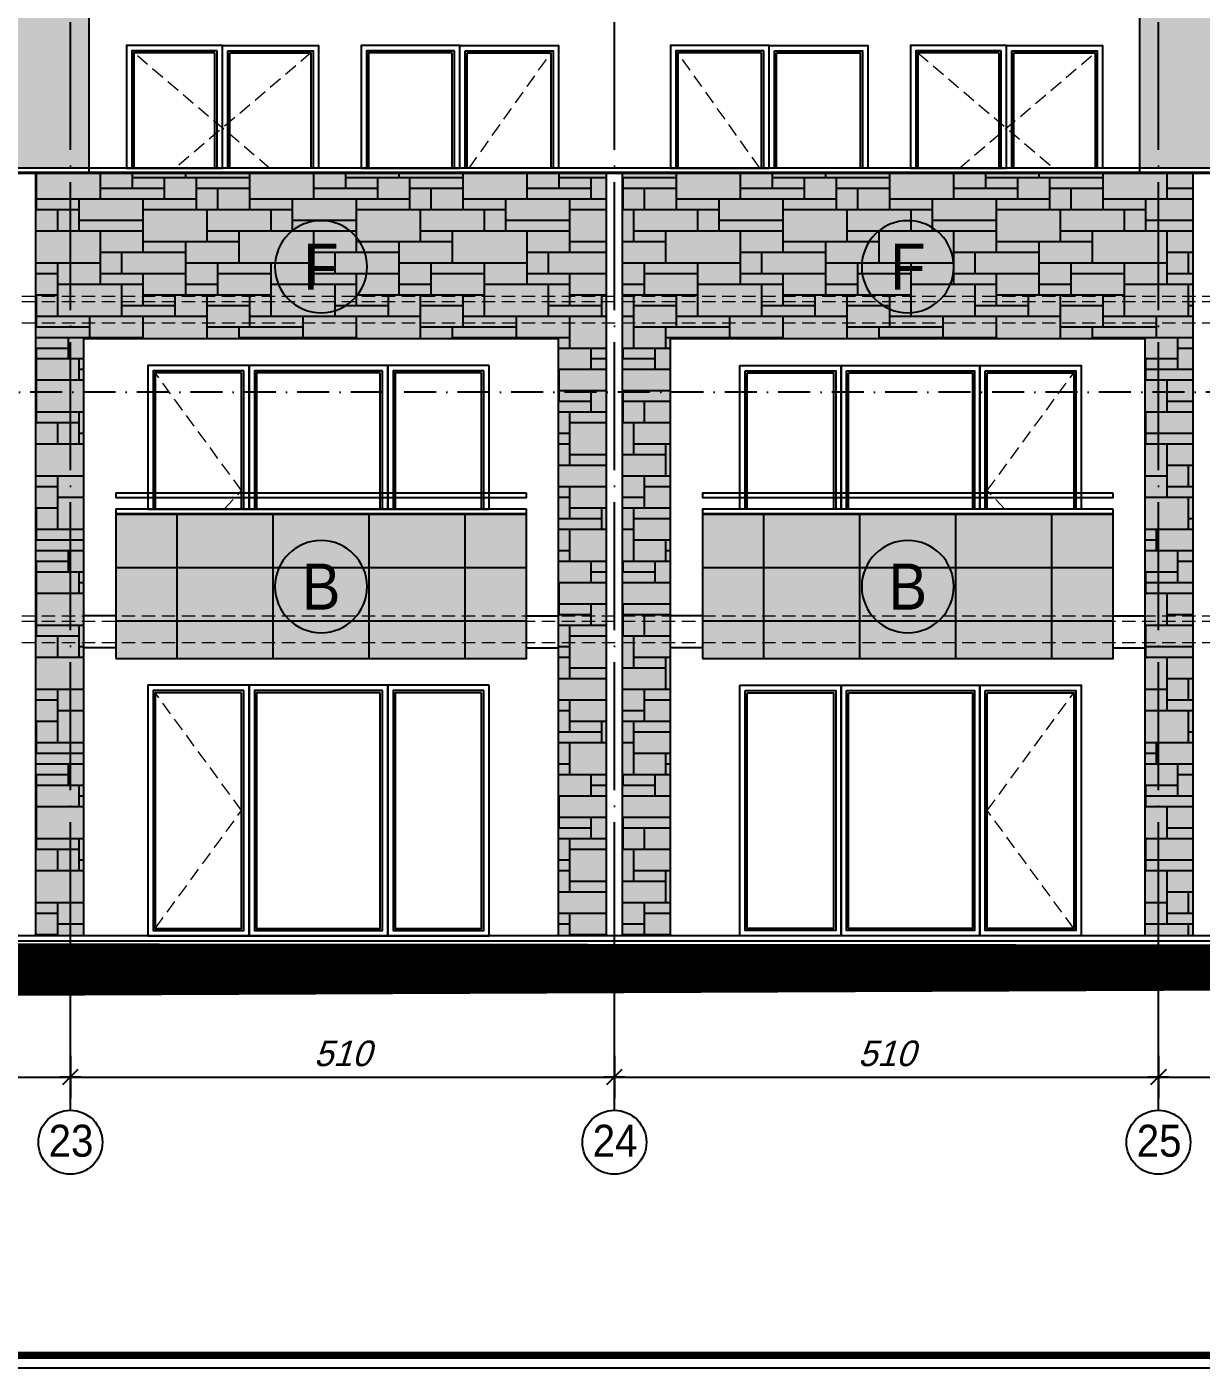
# Model space of a CAD drawing. Extents: x 9615146 to 9672346, y 4699603 to 4705703.
# Drawn here: x 9646191 to 9647292, y 4702703 to 4703961 of the extents above; entities that cross this region are included whole.
import ezdxf
from ezdxf.enums import TextEntityAlignment as Align

# ---------------------------------------------------------------- set-up
doc = ezdxf.new("R2010")
doc.units = 0
doc.header["$LTSCALE"] = 0.5
doc.header["$MEASUREMENT"] = 0
doc.header["$PDSIZE"] = -1
for name, pattern in [('ACAD_ISO04W100', [30, 24, -3, 0, -3]), ('DASHED', [0.75, 0.5, -0.25]), ('OSI1000', [5, 3, -1, 0, -1])]:
    doc.linetypes.add(name, pattern=pattern)
doc.layers.get('0').update_dxf_attribs({"color": 251, "linetype": 'CONTINUOUS'})
doc.layers.get('Defpoints').update_dxf_attribs({"color": 251, "linetype": 'CONTINUOUS'})
for name, color, linetype in [('_axis', 1, 'ACAD_ISO04W100'), ('_axis_num', 1, 'CONTINUOUS'), ('_dimension', 4, 'CONTINUOUS'), ('_dimension_evel', 4, 'CONTINUOUS'), ('_hatch', 9, 'CONTINUOUS'), ('_hatch_construction', 252, 'CONTINUOUS'), ('_table', 3, 'CONTINUOUS'), ('_text_spesif_window', 41, 'CONTINUOUS'), ('_view', 3, 'CONTINUOUS'), ('fasadi', 147, 'CONTINUOUS')]:
    doc.layers.add(name, color=color, linetype=linetype)
doc.layers.add('_punk', color=8, linetype='DASHED', lineweight=9)
doc.styles.add('HEB1', font='', dxfattribs={"width": 0.8, "oblique": 17})
doc.styles.add('POMESHTENIA', font='arial.ttf', dxfattribs={"width": 0.9})
doc.styles.add('WIN', font='swindos.shx', dxfattribs={"oblique": 17})
doc.styles.get('HEB1').set_extended_font_data('HebarU Cyr')
doc.dimstyles.new('dim_50', dxfattribs={"dimtxt": 24, "dimasz": 1, "dimexe": 30, "dimexo": 0, "dimgap": 10, "dimtad": 1, "dimdec": 1, "dimrnd": 0.5, "dimdsep": 46, "dimtxsty": 'WIN', "dimblk1": '1', "dimblk2": '1', "dimsah": 1, "dimcen": 15, "dimdle": 10, "dimse1": 1, "dimse2": 1, "dimadec": 0, "dimazin": 0, "dimtfac": 1, "dimtdec": 1, "dimtix": 1, "dimtmove": 2, "dimatfit": 3, "dimldrblk": '1', "dimfxl": 1, "dimtolj": 1, "dimarcsym": 0})
pattern_1 = [(0, (0, 0), (0, 200), [150, -50]), (0, (0, 10), (0, 200), [-60, 60, -30, 50]), (0, (0, 20), (0, 200), [-90, 110]), (0, (0, 30), (0, 200), [90, -110]), (0, (0, 40), (0, 200), [-40, 160]), (0, (0, 50), (0, 200), [70, -50, 60, -20]), (0, (70, 60), (0, 200), [160, -40]), (0, (-10, 70), (0, 200), [110, -90]), (0, (-40, 80), (0, 200), [90, -110]), (0, (0, 90), (0, 200), [160, -40]), (0, (0, 100), (0, 200), [-80, 50, -30, 40]), (0, (100, 110), (0, 200), [120, -80]), (0, (20, 120), (0, 200), [80, -40, 30, -50]), (0, (60, 130), (0, 200), [80, -30, 50, -40]), (0, (140, 140), (0, 200), [120, -80]), (0, (60, 150), (0, 200), [80, -120]), (0, (100, 160), (0, 200), [90, -110]), (0, (100, 170), (0, 200), [-60, 140]), (0, (40, 180), (0, 200), [60, -140]), (0, (100, 190), (0, 200), [140, -60]), (90, (0, 80), (-200, 1.224646799147353e-14), [30, -80, 70, -20]), (90, (20, 90), (-200, 1.224646799147353e-14), [50, -30, 20, -100]), (90, (30, 50), (-200, 1.224646799147353e-14), [20, -180]), (90, (40, 30), (-200, 1.224646799147353e-14), [20, -120, 30, -30]), (90, (50, 70), (-200, 1.224646799147353e-14), [20, -180]), (90, (60, 0), (-200, 1.224646799147353e-14), [30, -90, 50, -30]), (90, (70, 40), (-200, 1.224646799147353e-14), [30, -170]), (90, (80, 90), (-200, 1.224646799147353e-14), [30, -10, 20, -140]), (90, (90, 10), (-200, 1.224646799147353e-14), [30, -170]), (90, (100, 60), (-200, 1.224646799147353e-14), [30, -10, 30, -20, 50, -60]), (90, (120, 60), (-200, 1.224646799147353e-14), [-140, 20, -20, 20]), (90, (130, 90), (-200, 1.224646799147353e-14), [20, -180]), (90, (140, 20), (-200, 1.224646799147353e-14), [20, -70, 50, -60]), (90, (150, 50), (-200, 1.224646799147353e-14), [10, -130, 30, -30]), (90, (160, 60), (-200, 1.224646799147353e-14), [50, -50, 30, -70]), (90, (170, 110), (-200, 1.224646799147353e-14), [30, -50, 20, -100]), (90, (180, 40), (-200, 1.224646799147353e-14), [20, -180]), (90, (190, 60), (-200, 1.224646799147353e-14), [20, -60, 30, -90])]
pattern_2 = [(0, (3, 0), (30, 15), [27, -3]), (0, (3, 3), (30, 15), [27, -3]), (90, (3, 3), (-30, 15), [12, -3]), (90, (0, 3), (-30, 15), [12, -3])]

# ---------------------------------------------------------------- blocks, each defined once
blk = doc.blocks.new('1')
for p, q in [((0, 20), (0, -20)), ((-10, 0), (10, 0)), ((-7.071067811866669, -7.07106781186485), (7.071067811866669, 7.07106781186485))]:
    blk.add_line(p, q)
blk = doc.blocks.new('*D78')
at = {"layer": '_dimension', "color": 0, "lineweight": -2, "ltscale": 30, "transparency": 16777216}
blk.add_line((9645562.90340304, 4702976.445895948), (9646230.90340304, 4702976.445895948), dxfattribs=at)
at = {"layer": 'Defpoints', "color": 0, "ltscale": 30, "transparency": 16777216}
for p in [(9645561.90340304, 4702976.445895284), (9646231.90340304, 4702976.445895099), (9646231.90340304, 4702976.445895948)]:
    blk.add_point(p, dxfattribs=at)
at = {"layer": '_dimension', "color": 0, "lineweight": -2, "ltscale": 30, "transparency": 16777216, "rotation": 180}
blk.add_blockref('1', (9645561.90340304, 4702976.445895948), dxfattribs=at)
at = {"layer": '_dimension', "color": 0, "lineweight": -2, "ltscale": 30, "transparency": 16777216}
blk.add_blockref('1', (9646231.90340304, 4702976.445895948), dxfattribs=at)
at = {"layer": '_dimension', "color": 0, "ltscale": 30, "transparency": 16777216, "insert": (9645896.90340304, 4702998.445895948), "char_height": 24, "attachment_point": 5, "style": 'WIN'}
blk.add_mtext('\\A1;670', dxfattribs=at)
blk = doc.blocks.new('*D79')
at = {"layer": '_dimension', "color": 0, "lineweight": -2, "ltscale": 30, "transparency": 16777216}
blk.add_line((9646232.90340304, 4702976.445895948), (9646740.903403036, 4702976.445895948), dxfattribs=at)
at = {"layer": 'Defpoints', "color": 0, "ltscale": 30, "transparency": 16777216}
for p in [(9646231.90340304, 4702976.445895099), (9646741.903403036, 4702976.445895948), (9646741.903403036, 4702976.445894958)]:
    blk.add_point(p, dxfattribs=at)
at = {"layer": '_dimension', "color": 0, "lineweight": -2, "ltscale": 30, "transparency": 16777216, "rotation": 180}
blk.add_blockref('1', (9646231.90340304, 4702976.445895948), dxfattribs=at)
at = {"layer": '_dimension', "color": 0, "lineweight": -2, "ltscale": 30, "transparency": 16777216}
blk.add_blockref('1', (9646741.903403036, 4702976.445895948), dxfattribs=at)
at = {"layer": '_dimension', "color": 0, "ltscale": 30, "transparency": 16777216, "insert": (9646486.903403038, 4702998.445895948), "char_height": 24, "attachment_point": 5, "style": 'WIN'}
blk.add_mtext('\\A1;510', dxfattribs=at)
blk = doc.blocks.new('*D80')
at = {"layer": '_dimension', "color": 0, "lineweight": -2, "ltscale": 30, "transparency": 16777216}
blk.add_line((9646742.903403036, 4702976.445895948), (9647250.903403036, 4702976.445895948), dxfattribs=at)
at = {"layer": 'Defpoints', "color": 0, "ltscale": 30, "transparency": 16777216}
for p in [(9646741.903403036, 4702976.445894958), (9647251.903403036, 4702976.445895948), (9647251.903403036, 4702976.445894818)]:
    blk.add_point(p, dxfattribs=at)
at = {"layer": '_dimension', "color": 0, "lineweight": -2, "ltscale": 30, "transparency": 16777216, "rotation": 180}
blk.add_blockref('1', (9646741.903403036, 4702976.445895948), dxfattribs=at)
at = {"layer": '_dimension', "color": 0, "lineweight": -2, "ltscale": 30, "transparency": 16777216}
blk.add_blockref('1', (9647251.903403036, 4702976.445895948), dxfattribs=at)
at = {"layer": '_dimension', "color": 0, "ltscale": 30, "transparency": 16777216, "insert": (9646996.903403036, 4702998.445895948), "char_height": 24, "attachment_point": 5, "style": 'WIN'}
blk.add_mtext('\\A1;510', dxfattribs=at)
blk = doc.blocks.new('*D81')
at = {"layer": '_dimension', "color": 0, "lineweight": -2, "ltscale": 30, "transparency": 16777216}
blk.add_line((9647252.903403036, 4702976.445895948), (9647920.903403033, 4702976.445895948), dxfattribs=at)
at = {"layer": 'Defpoints', "color": 0, "ltscale": 30, "transparency": 16777216}
for p in [(9647251.903403036, 4702976.445894818), (9647921.903403033, 4702976.445895948), (9647921.903403033, 4702976.445894632)]:
    blk.add_point(p, dxfattribs=at)
at = {"layer": '_dimension', "color": 0, "lineweight": -2, "ltscale": 30, "transparency": 16777216, "rotation": 180}
blk.add_blockref('1', (9647251.903403036, 4702976.445895948), dxfattribs=at)
at = {"layer": '_dimension', "color": 0, "lineweight": -2, "ltscale": 30, "transparency": 16777216}
blk.add_blockref('1', (9647921.903403033, 4702976.445895948), dxfattribs=at)
at = {"layer": '_dimension', "color": 0, "ltscale": 30, "transparency": 16777216, "insert": (9647586.903403034, 4702998.445895948), "char_height": 24, "attachment_point": 5, "style": 'WIN'}
blk.add_mtext('\\A1;670', dxfattribs=at)
blk = doc.blocks.new('fghfdg')
at = {"layer": '_text_spesif_window'}
blk.add_circle((0, 0), 18, dxfattribs=at)
at = {"layer": '_text_spesif_window', "style": 'HEB1', "text_generation_flag": 6, "width": 0.7999999999992724}
blk.add_attdef('A', text='', height=18, rotation=179.9999998932783, dxfattribs=at).set_placement((-1.862645149230957e-09, -9.232262405566871), align=Align.CENTER)

msp = doc.modelspace()

# ---------------------------------------------------------------- hatches: boundary and pattern name
at = {"layer": '_hatch', "ltscale": 30, "true_color": 0xb97b1d}
h = msp.add_hatch(color=32, dxfattribs=at)
h.dxf.hatch_style = 1
h.paths.add_polyline_path([(9645544.403403485, 4704983.83811782), (9645561.903403817, 4704983.83811782), (9645561.903403828, 4704948.838117352), (9645544.403403483, 4704948.838117355)])
h.paths.add_polyline_path([(9646231.90340381, 4704983.83811782), (9646249.40340618, 4704983.838117819), (9646249.403406184, 4704948.838117816), (9646231.903403822, 4704948.838117816)])
h.paths.add_polyline_path([(9646231.903403813, 4704983.83811782), (9646231.90340382, 4704948.838117817), (9646217.403394412, 4704948.838117816), (9646217.403394412, 4704944.838117816), (9646219.403394414, 4704944.838117816), (9646219.403394412, 4704878.838117818), (9646231.903403841, 4704878.838117818), (9646231.903404132, 4703828.838117806), (9646079.403404644, 4703828.838117806), (9646079.403404646, 4703933.838117787), (9645986.90340608, 4703933.838117787), (9645896.903450526, 4703933.838117787), (9645806.903494973, 4703933.838117787), (9645714.403496407, 4703933.838117787), (9645714.403496407, 4703828.838117807), (9645561.903404135, 4703828.838117807), (9645561.903403845, 4704878.838117347), (9645574.40341395, 4704878.838117347), (9645574.40341397, 4704944.838117345), (9645576.40341397, 4704944.838117346), (9645576.403413972, 4704948.838117349), (9645561.903403826, 4704948.838117351), (9645561.903403815, 4704983.83811782)])
h.paths.add_polyline_path([(9645986.903417688, 4704843.838117811), (9645896.903462134, 4704843.838117811), (9645806.903506583, 4704843.838117811), (9645714.403508017, 4704843.83811781), (9645714.403508017, 4704723.838117818), (9645659.403415047, 4704723.838117818), (9645659.403415047, 4704718.838117815), (9645714.403508017, 4704718.838117814), (9645714.403508017, 4704708.838117815), (9645659.403415047, 4704708.838117815), (9645659.403415047, 4704704.838117809), (9645659.403415047, 4704568.838117822), (9646134.40341549, 4704568.838117823), (9646134.403415492, 4704703.838117811), (9646134.403415492, 4704708.838117815), (9646079.403416254, 4704708.838117815), (9646079.403416254, 4704718.838117814), (9646134.403415492, 4704718.838117815), (9646134.403415492, 4704723.838117818), (9646079.403416254, 4704723.838117818), (9646079.403416254, 4704843.83811781)], flags=16)
h.paths.add_polyline_path([(9645986.903417688, 4704543.838117811), (9645896.903462134, 4704543.838117811), (9645806.903506583, 4704543.838117811), (9645714.403508017, 4704543.838117811), (9645714.403508017, 4704423.838117819), (9645659.403415047, 4704423.838117818), (9645659.403415047, 4704418.838117815), (9645714.403508017, 4704418.838117814), (9645714.403508017, 4704408.838117815), (9645659.403415047, 4704408.838117815), (9645659.403415047, 4704404.838117809), (9645659.403415047, 4704268.838117823), (9646134.40341549, 4704268.838117823), (9646134.403415492, 4704403.838117811), (9646134.403415492, 4704408.838117815), (9646079.403416254, 4704408.838117815), (9646079.403416254, 4704418.838117814), (9646134.403415492, 4704418.838117815), (9646134.403415492, 4704423.838117818), (9646079.403416254, 4704423.838117819), (9646079.403416252, 4704543.838117811)], flags=16)
h.paths.add_polyline_path([(9645986.903417688, 4704233.838117811), (9645896.903462134, 4704233.838117811), (9645806.903506583, 4704233.838117811), (9645714.403508017, 4704233.838117811), (9645714.403508017, 4704123.838117819), (9645659.403415047, 4704123.838117818), (9645659.403415047, 4704118.838117815), (9645714.403508017, 4704118.838117814), (9645714.403508017, 4704108.838117815), (9645659.403415047, 4704108.838117815), (9645659.403415047, 4704104.838117809), (9645659.403415047, 4703968.838117823), (9646134.40341549, 4703968.838117823), (9646134.403415492, 4704103.838117811), (9646134.403415492, 4704108.838117815), (9646079.403416254, 4704108.838117815), (9646079.403416254, 4704118.838117814), (9646134.403415492, 4704118.838117814), (9646134.403415492, 4704123.838117818), (9646079.403416254, 4704123.838117819), (9646079.403416254, 4704233.838117811)], flags=16)
h.paths.add_polyline_path([(9646231.903403843, 4704878.838117818), (9646249.40340618, 4704878.838117818), (9646249.403406182, 4703828.838117806), (9646231.903404132, 4703828.838117806)])
h.paths.add_polyline_path([(9645544.403403485, 4704714.838117651), (9645546.403404003, 4704714.838117652), (9645546.403404003, 4704718.838117648), (9645544.403403485, 4704718.838117649), (9645544.403403487, 4704878.838117349), (9645561.903403845, 4704878.838117347), (9645561.903404133, 4703828.838117807), (9645544.403403485, 4703828.838117808), (9645544.403403485, 4704114.838117651), (9645546.403404003, 4704114.838117652), (9645546.403404003, 4704118.838117649), (9645544.403403485, 4704118.838117649), (9645544.403403483, 4704414.838117651), (9645546.403404001, 4704414.838117652), (9645546.403404003, 4704418.838117648), (9645544.403403485, 4704418.838117648)])
h = msp.add_hatch(color=32, dxfattribs=at)
h.dxf.hatch_style = 1
h.paths.add_polyline_path([(9647921.903403576, 4704948.838117352), (9647939.403403917, 4704948.838117354), (9647939.40340392, 4704983.83811782), (9647921.903403586, 4704983.83811782)])
h.paths.add_polyline_path([(9647251.90340359, 4704983.838117821), (9647234.403401222, 4704983.838117821), (9647234.40340122, 4704948.838117816), (9647251.903403582, 4704948.838117817)])
h.paths.add_polyline_path([(9647251.90340359, 4704983.83811782), (9647251.903403582, 4704948.838117817), (9647266.40341299, 4704948.838117816), (9647266.40341299, 4704944.838117816), (9647251.903403578, 4704944.838117816), (9647251.903403576, 4704943.838117814), (9647264.403412988, 4704943.838117815), (9647264.40341299, 4704878.838117818), (9647251.903403562, 4704878.838117818), (9647251.903403271, 4703828.838117806), (9647404.403402759, 4703828.838117806), (9647404.403402757, 4703933.838117787), (9647496.903401323, 4703933.838117787), (9647586.903356876, 4703933.838117787), (9647676.90331243, 4703933.838117787), (9647769.403310996, 4703933.838117787), (9647769.403310996, 4703828.838117807), (9647921.903403267, 4703828.838117807), (9647921.903403558, 4704878.838117347), (9647909.403393453, 4704878.838117347), (9647909.403393432, 4704943.838117349), (9647921.903403575, 4704943.838117351), (9647921.903403575, 4704944.838117348), (9647907.403393432, 4704944.838117346), (9647907.40339343, 4704948.838117349), (9647921.903403576, 4704948.838117351), (9647921.903403588, 4704983.83811782)])
h.paths.add_polyline_path([(9647496.903389715, 4704843.838117811), (9647586.903345268, 4704843.838117811), (9647676.90330082, 4704843.838117811), (9647769.403299386, 4704843.83811781), (9647769.403299386, 4704723.838117818), (9647824.403392356, 4704723.838117818), (9647824.403392356, 4704718.838117815), (9647769.403299386, 4704718.838117814), (9647769.403299386, 4704708.838117815), (9647824.403392356, 4704708.838117815), (9647824.403392356, 4704704.83811781), (9647349.40339191, 4704704.83811781), (9647349.403391909, 4704708.838117815), (9647404.40339115, 4704708.838117815), (9647404.40339115, 4704718.838117814), (9647349.403391909, 4704718.838117815), (9647349.40339191, 4704723.838117818), (9647404.403391149, 4704723.838117818), (9647404.403391149, 4704843.83811781)], flags=16)
h.paths.add_polyline_path([(9647496.903389715, 4704543.838117811), (9647586.903345268, 4704543.838117811), (9647676.90330082, 4704543.838117811), (9647769.403299386, 4704543.838117811), (9647769.403299386, 4704423.838117819), (9647824.403392356, 4704423.838117818), (9647824.403392356, 4704418.838117815), (9647769.403299386, 4704418.838117814), (9647769.403299386, 4704408.838117815), (9647824.403392356, 4704408.838117815), (9647824.403392356, 4704404.838117809), (9647349.40339191, 4704404.838117809), (9647349.40339191, 4704408.838117815), (9647404.403391149, 4704408.838117815), (9647404.403391149, 4704418.838117814), (9647349.40339191, 4704418.838117815), (9647349.40339191, 4704423.838117818), (9647404.403391149, 4704423.838117819), (9647404.40339115, 4704543.838117811)], flags=16)
h.paths.add_polyline_path([(9647496.903389715, 4704233.838117811), (9647586.903345268, 4704233.838117811), (9647676.90330082, 4704233.838117811), (9647769.403299386, 4704233.838117811), (9647769.403299386, 4704123.838117819), (9647824.403392356, 4704123.838117818), (9647824.403392356, 4704118.838117815), (9647769.403299386, 4704118.838117814), (9647769.403299386, 4704108.838117815), (9647824.403392356, 4704108.838117815), (9647824.403392356, 4704104.83811781), (9647349.40339191, 4704104.83811781), (9647349.403391909, 4704108.838117815), (9647404.40339115, 4704108.838117815), (9647404.403391149, 4704118.838117814), (9647349.40339191, 4704118.838117814), (9647349.40339191, 4704123.838117818), (9647404.403391149, 4704123.838117819), (9647404.403391149, 4704233.838117811)], flags=16)
h.paths.add_polyline_path([(9647251.90340356, 4704878.838117818), (9647234.403401222, 4704878.838117818), (9647234.40340122, 4703828.838117806), (9647251.903403271, 4703828.838117806)])
h.paths.add_polyline_path([(9647939.403403917, 4704714.838117651), (9647937.4034034, 4704714.838117652), (9647937.4034034, 4704718.838117648), (9647939.403403917, 4704718.838117649), (9647939.403403915, 4704878.838117349), (9647921.903403558, 4704878.838117347), (9647921.90340327, 4703828.838117807), (9647939.403403917, 4703828.838117808), (9647939.403403917, 4704114.838117651), (9647937.4034034, 4704114.838117652), (9647937.4034034, 4704118.838117649), (9647939.403403917, 4704118.838117649), (9647939.40340392, 4704414.838117651), (9647937.403403401, 4704414.838117652), (9647937.4034034, 4704418.838117648), (9647939.403403917, 4704418.838117648)])
at = {"layer": '_hatch', "ltscale": 30, "true_color": 0xb4b09d}
h = msp.add_hatch(color=253, dxfattribs=at)
h.dxf.hatch_style = 1
h.paths.add_polyline_path([(9646199.403440708, 4703823.838117809), (9646199.40344071, 4703108.838117603), (9646244.403440705, 4703108.838117598), (9646244.403440705, 4703668.838117805), (9646689.403403174, 4703668.838117805), (9646689.403403172, 4703108.838117541), (9646734.403403167, 4703108.838117535), (9646734.403403167, 4703823.838117809)])
h = msp.add_hatch(color=253, dxfattribs=at)
h.dxf.hatch_style = 1
h.paths.add_polyline_path([(9647239.403355569, 4703668.838117807), (9647239.40335557, 4703108.838117472), (9647284.403355565, 4703108.838117466), (9647284.403355565, 4703823.838117809), (9646749.403403165, 4703823.838117809), (9646749.403403161, 4703108.838117534), (9646794.403403169, 4703108.83811753), (9646794.403403169, 4703668.838117804)])
at = {"layer": '_hatch', "ltscale": 30, "true_color": 0x755724}
h = msp.add_hatch(color=27, dxfattribs=at)
h.dxf.hatch_style = 1
h.paths.add_polyline_path([(9646109.403485786, 4703368.838117818), (9646109.403485786, 4703503.838117809), (9645684.403483633, 4703503.838117809), (9645684.403483633, 4703368.838117818)])
h.paths.add_polyline_path([(9646274.403315198, 4703503.838117809), (9646274.403315198, 4703368.838117818), (9646659.403357197, 4703368.838117818), (9646659.403357197, 4703503.838117809)])
h.paths.add_polyline_path([(9646824.403267594, 4703503.838117809), (9646824.403267594, 4703368.838117818), (9647209.403309591, 4703368.838117818), (9647209.403309591, 4703503.838117809)])
at = {"layer": '_hatch_construction', "ltscale": 40}
h = msp.add_hatch(dxfattribs=at)
h.set_pattern_fill('EGGCRATE', color=250, scale=30, style=0, pattern_type=2)
h.set_pattern_definition(pattern_2)
h.paths.add_polyline_path([(9645544.403403485, 4704983.83811782), (9645561.903403817, 4704983.83811782), (9645561.903403828, 4704948.838117352), (9645544.403403483, 4704948.838117355)])
h.paths.add_polyline_path([(9646231.90340381, 4704983.83811782), (9646249.40340618, 4704983.838117819), (9646249.403406184, 4704948.838117816), (9646231.903403822, 4704948.838117816)])
h.paths.add_polyline_path([(9646231.903403813, 4704983.83811782), (9646231.90340382, 4704948.838117817), (9646217.403394412, 4704948.838117816), (9646217.403394412, 4704944.838117816), (9646219.403394414, 4704944.838117816), (9646219.403394412, 4704878.838117818), (9646231.903403841, 4704878.838117818), (9646231.903404132, 4703828.838117806), (9646079.403404644, 4703828.838117806), (9646079.403404646, 4703933.838117787), (9645986.90340608, 4703933.838117787), (9645896.903450526, 4703933.838117787), (9645806.903494973, 4703933.838117787), (9645714.403496407, 4703933.838117787), (9645714.403496407, 4703828.838117807), (9645561.903404135, 4703828.838117807), (9645561.903403845, 4704878.838117347), (9645574.40341395, 4704878.838117347), (9645574.40341397, 4704944.838117345), (9645576.40341397, 4704944.838117346), (9645576.403413972, 4704948.838117349), (9645561.903403826, 4704948.838117351), (9645561.903403815, 4704983.83811782)])
h.paths.add_polyline_path([(9645986.903417688, 4704843.838117811), (9645896.903462134, 4704843.838117811), (9645806.903506583, 4704843.838117811), (9645714.403508017, 4704843.83811781), (9645714.403508017, 4704723.838117818), (9645659.403415047, 4704723.838117818), (9645659.403415047, 4704718.838117815), (9645714.403508017, 4704718.838117814), (9645714.403508017, 4704708.838117815), (9645659.403415047, 4704708.838117815), (9645659.403415047, 4704704.838117809), (9645659.403415047, 4704568.838117822), (9646134.40341549, 4704568.838117823), (9646134.403415492, 4704703.838117811), (9646134.403415492, 4704708.838117815), (9646079.403416254, 4704708.838117815), (9646079.403416254, 4704718.838117814), (9646134.403415492, 4704718.838117815), (9646134.403415492, 4704723.838117818), (9646079.403416254, 4704723.838117818), (9646079.403416254, 4704843.83811781)], flags=16)
h.paths.add_polyline_path([(9645986.903417688, 4704543.838117811), (9645896.903462134, 4704543.838117811), (9645806.903506583, 4704543.838117811), (9645714.403508017, 4704543.838117811), (9645714.403508017, 4704423.838117819), (9645659.403415047, 4704423.838117818), (9645659.403415047, 4704418.838117815), (9645714.403508017, 4704418.838117814), (9645714.403508017, 4704408.838117815), (9645659.403415047, 4704408.838117815), (9645659.403415047, 4704404.838117809), (9645659.403415047, 4704268.838117823), (9646134.40341549, 4704268.838117823), (9646134.403415492, 4704403.838117811), (9646134.403415492, 4704408.838117815), (9646079.403416254, 4704408.838117815), (9646079.403416254, 4704418.838117814), (9646134.403415492, 4704418.838117815), (9646134.403415492, 4704423.838117818), (9646079.403416254, 4704423.838117819), (9646079.403416252, 4704543.838117811)], flags=16)
h.paths.add_polyline_path([(9645986.903417688, 4704233.838117811), (9645896.903462134, 4704233.838117811), (9645806.903506583, 4704233.838117811), (9645714.403508017, 4704233.838117811), (9645714.403508017, 4704123.838117819), (9645659.403415047, 4704123.838117818), (9645659.403415047, 4704118.838117815), (9645714.403508017, 4704118.838117814), (9645714.403508017, 4704108.838117815), (9645659.403415047, 4704108.838117815), (9645659.403415047, 4704104.838117809), (9645659.403415047, 4703968.838117823), (9646134.40341549, 4703968.838117823), (9646134.403415492, 4704103.838117811), (9646134.403415492, 4704108.838117815), (9646079.403416254, 4704108.838117815), (9646079.403416254, 4704118.838117814), (9646134.403415492, 4704118.838117814), (9646134.403415492, 4704123.838117818), (9646079.403416254, 4704123.838117819), (9646079.403416254, 4704233.838117811)], flags=16)
h.paths.add_polyline_path([(9646231.903403843, 4704878.838117818), (9646249.40340618, 4704878.838117818), (9646249.403406182, 4703828.838117806), (9646231.903404132, 4703828.838117806)])
h.paths.add_polyline_path([(9645544.403403485, 4704714.838117651), (9645546.403404003, 4704714.838117652), (9645546.403404003, 4704718.838117648), (9645544.403403485, 4704718.838117649), (9645544.403403487, 4704878.838117349), (9645561.903403845, 4704878.838117347), (9645561.903404133, 4703828.838117807), (9645544.403403485, 4703828.838117808), (9645544.403403485, 4704114.838117651), (9645546.403404003, 4704114.838117652), (9645546.403404003, 4704118.838117649), (9645544.403403485, 4704118.838117649), (9645544.403403483, 4704414.838117651), (9645546.403404001, 4704414.838117652), (9645546.403404003, 4704418.838117648), (9645544.403403485, 4704418.838117648)])
h = msp.add_hatch(dxfattribs=at)
h.set_pattern_fill('EGGCRATE', color=250, scale=30, style=0, pattern_type=2)
h.set_pattern_definition(pattern_2)
h.paths.add_polyline_path([(9647921.903403576, 4704948.838117352), (9647939.403403917, 4704948.838117354), (9647939.40340392, 4704983.83811782), (9647921.903403586, 4704983.83811782)])
h.paths.add_polyline_path([(9647251.90340359, 4704983.838117821), (9647234.403401222, 4704983.838117821), (9647234.40340122, 4704948.838117816), (9647251.903403582, 4704948.838117817)])
h.paths.add_polyline_path([(9647251.90340359, 4704983.83811782), (9647251.903403582, 4704948.838117817), (9647266.40341299, 4704948.838117816), (9647266.40341299, 4704944.838117816), (9647251.903403578, 4704944.838117816), (9647251.903403576, 4704943.838117814), (9647264.403412988, 4704943.838117815), (9647264.40341299, 4704878.838117818), (9647251.903403562, 4704878.838117818), (9647251.903403271, 4703828.838117806), (9647404.403402759, 4703828.838117806), (9647404.403402757, 4703933.838117787), (9647496.903401323, 4703933.838117787), (9647586.903356876, 4703933.838117787), (9647676.90331243, 4703933.838117787), (9647769.403310996, 4703933.838117787), (9647769.403310996, 4703828.838117807), (9647921.903403267, 4703828.838117807), (9647921.903403558, 4704878.838117347), (9647909.403393453, 4704878.838117347), (9647909.403393432, 4704943.838117349), (9647921.903403575, 4704943.838117351), (9647921.903403575, 4704944.838117348), (9647907.403393432, 4704944.838117346), (9647907.40339343, 4704948.838117349), (9647921.903403576, 4704948.838117351), (9647921.903403588, 4704983.83811782)])
h.paths.add_polyline_path([(9647496.903389715, 4704843.838117811), (9647586.903345268, 4704843.838117811), (9647676.90330082, 4704843.838117811), (9647769.403299386, 4704843.83811781), (9647769.403299386, 4704723.838117818), (9647824.403392356, 4704723.838117818), (9647824.403392356, 4704718.838117815), (9647769.403299386, 4704718.838117814), (9647769.403299386, 4704708.838117815), (9647824.403392356, 4704708.838117815), (9647824.403392356, 4704704.83811781), (9647349.40339191, 4704704.83811781), (9647349.403391909, 4704708.838117815), (9647404.40339115, 4704708.838117815), (9647404.40339115, 4704718.838117814), (9647349.403391909, 4704718.838117815), (9647349.40339191, 4704723.838117818), (9647404.403391149, 4704723.838117818), (9647404.403391149, 4704843.83811781)], flags=16)
h.paths.add_polyline_path([(9647496.903389715, 4704543.838117811), (9647586.903345268, 4704543.838117811), (9647676.90330082, 4704543.838117811), (9647769.403299386, 4704543.838117811), (9647769.403299386, 4704423.838117819), (9647824.403392356, 4704423.838117818), (9647824.403392356, 4704418.838117815), (9647769.403299386, 4704418.838117814), (9647769.403299386, 4704408.838117815), (9647824.403392356, 4704408.838117815), (9647824.403392356, 4704404.838117809), (9647349.40339191, 4704404.838117809), (9647349.40339191, 4704408.838117815), (9647404.403391149, 4704408.838117815), (9647404.403391149, 4704418.838117814), (9647349.40339191, 4704418.838117815), (9647349.40339191, 4704423.838117818), (9647404.403391149, 4704423.838117819), (9647404.40339115, 4704543.838117811)], flags=16)
h.paths.add_polyline_path([(9647496.903389715, 4704233.838117811), (9647586.903345268, 4704233.838117811), (9647676.90330082, 4704233.838117811), (9647769.403299386, 4704233.838117811), (9647769.403299386, 4704123.838117819), (9647824.403392356, 4704123.838117818), (9647824.403392356, 4704118.838117815), (9647769.403299386, 4704118.838117814), (9647769.403299386, 4704108.838117815), (9647824.403392356, 4704108.838117815), (9647824.403392356, 4704104.83811781), (9647349.40339191, 4704104.83811781), (9647349.403391909, 4704108.838117815), (9647404.40339115, 4704108.838117815), (9647404.403391149, 4704118.838117814), (9647349.40339191, 4704118.838117814), (9647349.40339191, 4704123.838117818), (9647404.403391149, 4704123.838117819), (9647404.403391149, 4704233.838117811)], flags=16)
h.paths.add_polyline_path([(9647251.90340356, 4704878.838117818), (9647234.403401222, 4704878.838117818), (9647234.40340122, 4703828.838117806), (9647251.903403271, 4703828.838117806)])
h.paths.add_polyline_path([(9647939.403403917, 4704714.838117651), (9647937.4034034, 4704714.838117652), (9647937.4034034, 4704718.838117648), (9647939.403403917, 4704718.838117649), (9647939.403403915, 4704878.838117349), (9647921.903403558, 4704878.838117347), (9647921.90340327, 4703828.838117807), (9647939.403403917, 4703828.838117808), (9647939.403403917, 4704114.838117651), (9647937.4034034, 4704114.838117652), (9647937.4034034, 4704118.838117649), (9647939.403403917, 4704118.838117649), (9647939.40340392, 4704414.838117651), (9647937.403403401, 4704414.838117652), (9647937.4034034, 4704418.838117648), (9647939.403403917, 4704418.838117648)])
h = msp.add_hatch(dxfattribs=at)
h.set_pattern_fill('CUTSTONE', color=250, scale=200, style=0, pattern_type=2)
h.set_pattern_definition(pattern_1)
h.paths.add_polyline_path([(9646199.403440708, 4703823.838117809), (9646199.40344071, 4703108.838117603), (9646244.403440705, 4703108.838117598), (9646244.403440705, 4703668.838117805), (9646689.403403174, 4703668.838117805), (9646689.403403172, 4703108.838117541), (9646734.403403167, 4703108.838117535), (9646734.403403167, 4703823.838117809)])
h = msp.add_hatch(dxfattribs=at)
h.set_pattern_fill('CUTSTONE', color=250, scale=200, style=0, pattern_type=2)
h.set_pattern_definition(pattern_1)
h.paths.add_polyline_path([(9647239.403355569, 4703668.838117807), (9647239.40335557, 4703108.838117472), (9647284.403355565, 4703108.838117466), (9647284.403355565, 4703823.838117809), (9646749.403403165, 4703823.838117809), (9646749.403403161, 4703108.838117534), (9646794.403403169, 4703108.83811753), (9646794.403403169, 4703668.838117804)])

# ---------------------------------------------------------------- linework, layer by layer
at = {"layer": '_axis', "ltscale": 10}
for p, q in [((9646231.903403029, 4702945.264943933), (9646231.903403703, 4705388.083975581)), ((9646741.903403027, 4702945.264943929), (9646741.903403701, 4705388.083975578)), ((9647251.903403027, 4702945.264943929), (9647251.903403701, 4705388.083975578))]:
    msp.add_line(p, q, dxfattribs=at)
at = {"layer": '_axis_num'}
for centre in [(9646231.903403085, 4702915.264944121), (9646741.903403083, 4702915.264944118), (9647251.903403083, 4702915.264944118)]:
    msp.add_circle(centre, 30, dxfattribs=at)
at = {"layer": '_dimension_evel', "linetype": 'OSI1000', "ltscale": 20}
msp.add_line((9650232.04528398, 4703618.838118382), (9641548.253517205, 4703618.838118402), dxfattribs=at)
at = {"layer": '_hatch', "color": 252, "ltscale": 10, "const_width": 30.00000000000001}
msp.add_lwpolyline([(9649930.291744368, 4703083.838117131), (9643284.403404808, 4703083.838117975), (9643284.403404804, 4703233.838118077), (9641813.797236903, 4703233.838118077)], dxfattribs=at)
at = {"layer": '_hatch_construction', "color": 250, "ltscale": 40}
for p, q in [((9646331.903356973, 4703368.838117818), (9646331.903356973, 4703503.838117807)), ((9646421.903356973, 4703368.838117818), (9646421.903356973, 4703503.838117807)), ((9646511.903356973, 4703368.838117818), (9646511.903356973, 4703503.838117807)), ((9646601.903356973, 4703368.838117818), (9646601.903356973, 4703503.838117807)), ((9646881.903309368, 4703368.838117818), (9646881.903309368, 4703503.838117807)), ((9646971.903309368, 4703368.838117818), (9646971.903309368, 4703503.838117807)), ((9647061.903309368, 4703368.838117818), (9647061.903309368, 4703503.838117807)), ((9647151.903309368, 4703368.838117818), (9647151.903309368, 4703503.838117807)), ((9646659.403357197, 4703453.83811781), (9646274.4033152, 4703453.838117805)), ((9647209.403309591, 4703453.83811781), (9646824.403267594, 4703453.838117805)), ((9646659.403357197, 4703403.83811781), (9646274.4033152, 4703403.838117805)), ((9647209.403309591, 4703403.83811781), (9646824.403267594, 4703403.838117805))]:
    msp.add_line(p, q, dxfattribs=at)
for points in [[(9646399.403357144, 4703643.838117815), (9646304.403367111, 4703643.838117815), (9646304.403367111, 4703508.838117809), (9646399.403357144, 4703508.838117809)], [(9646529.403367627, 4703643.838117815), (9646399.403357144, 4703643.838117815), (9646399.403357144, 4703508.838117809), (9646529.403367627, 4703508.838117809)], [(9646624.40335766, 4703643.838117815), (9646529.403367627, 4703643.838117815), (9646529.403367627, 4703508.838117809), (9646624.40335766, 4703508.838117809)], [(9646859.403311089, 4703643.838117815), (9646954.403301122, 4703643.838117815), (9646954.403301122, 4703508.838117809), (9646859.403311089, 4703508.838117809)], [(9646954.403301122, 4703643.838117815), (9647084.403311603, 4703643.838117815), (9647084.403311603, 4703508.838117809), (9646954.403301122, 4703508.838117809)], [(9647084.403311603, 4703643.838117815), (9647179.403301638, 4703643.838117815), (9647179.403301638, 4703508.838117809), (9647084.403311603, 4703508.838117809)], [(9646394.403357144, 4703638.838117815), (9646309.403367111, 4703638.838117815), (9646309.403367111, 4703508.838117809), (9646394.403357144, 4703508.838117809)], [(9646392.403357144, 4703636.838117815), (9646311.403367111, 4703636.838117815), (9646311.403367111, 4703508.838117809), (9646392.403357144, 4703508.838117809)], [(9646524.403367627, 4703638.838117815), (9646404.403357144, 4703638.838117815), (9646404.403357144, 4703508.838117809), (9646524.403367627, 4703508.838117809)], [(9646522.403367627, 4703636.838117815), (9646406.403357144, 4703636.838117815), (9646406.403357144, 4703508.838117809), (9646522.403367627, 4703508.838117809)], [(9646619.40335766, 4703638.838117815), (9646534.403367627, 4703638.838117815), (9646534.403367627, 4703508.838117809), (9646619.40335766, 4703508.838117809)], [(9646617.40335766, 4703636.838117815), (9646536.403367627, 4703636.838117815), (9646536.403367627, 4703508.838117809), (9646617.40335766, 4703508.838117809)], [(9646864.403311089, 4703638.838117815), (9646949.403301122, 4703638.838117815), (9646949.403301122, 4703508.838117809), (9646864.403311089, 4703508.838117809)], [(9646866.403311089, 4703636.838117815), (9646947.403301122, 4703636.838117815), (9646947.403301122, 4703508.838117809), (9646866.403311089, 4703508.838117809)], [(9646959.403301122, 4703638.838117815), (9647079.403311603, 4703638.838117815), (9647079.403311603, 4703508.838117809), (9646959.403301122, 4703508.838117809)], [(9646961.403301122, 4703636.838117815), (9647077.403311603, 4703636.838117815), (9647077.403311603, 4703508.838117809), (9646961.403301122, 4703508.838117809)], [(9647089.403311603, 4703638.838117815), (9647174.403301638, 4703638.838117815), (9647174.403301638, 4703508.838117809), (9647089.403311603, 4703508.838117809)], [(9647091.403311603, 4703636.838117815), (9647172.403301638, 4703636.838117815), (9647172.403301638, 4703508.838117809), (9647091.403311603, 4703508.838117809)], [(9646399.403764874, 4703343.838117814), (9646304.403774839, 4703343.838117814), (9646304.403774839, 4703108.838117791), (9646399.403764874, 4703108.838117791)], [(9646529.403775355, 4703343.838117814), (9646399.403764874, 4703343.838117814), (9646399.403764874, 4703108.838117791), (9646529.403775355, 4703108.838117791)], [(9646624.403765388, 4703343.838117814), (9646529.403775355, 4703343.838117814), (9646529.403775355, 4703108.838117791), (9646624.403765388, 4703108.838117791)], [(9646859.403672375, 4703343.838117814), (9646954.403662408, 4703343.838117814), (9646954.403662408, 4703108.838117791), (9646859.403672375, 4703108.838117791)], [(9646954.403662408, 4703343.838117814), (9647084.403672889, 4703343.838117814), (9647084.403672889, 4703108.838117791), (9646954.403662408, 4703108.838117791)], [(9647084.403672889, 4703343.838117814), (9647179.403662924, 4703343.838117814), (9647179.403662924, 4703108.838117791), (9647084.403672889, 4703108.838117791)], [(9646394.403764874, 4703338.838117814), (9646309.403774839, 4703338.838117814), (9646309.403774839, 4703113.838117791), (9646394.403764874, 4703113.838117791)], [(9646392.403764874, 4703336.838117814), (9646311.403774839, 4703336.838117814), (9646311.403774839, 4703115.838117791), (9646392.403764874, 4703115.838117791)], [(9646524.403775355, 4703338.838117814), (9646404.403764874, 4703338.838117814), (9646404.403764874, 4703113.838117791), (9646524.403775355, 4703113.838117791)], [(9646522.403775355, 4703336.838117814), (9646406.403764874, 4703336.838117814), (9646406.403764874, 4703115.838117791), (9646522.403775355, 4703115.838117791)], [(9646619.403765388, 4703338.838117814), (9646534.403775355, 4703338.838117814), (9646534.403775355, 4703113.838117791), (9646619.403765388, 4703113.838117791)], [(9646617.403765388, 4703336.838117814), (9646536.403775355, 4703336.838117814), (9646536.403775355, 4703115.838117791), (9646617.403765388, 4703115.838117791)], [(9646864.403672375, 4703338.838117814), (9646949.403662408, 4703338.838117814), (9646949.403662408, 4703113.838117791), (9646864.403672375, 4703113.838117791)], [(9646866.403672375, 4703336.838117814), (9646947.403662408, 4703336.838117814), (9646947.403662408, 4703115.838117791), (9646866.403672375, 4703115.838117791)], [(9646959.403662408, 4703338.838117814), (9647079.403672889, 4703338.838117814), (9647079.403672889, 4703113.838117791), (9646959.403662408, 4703113.838117791)], [(9646961.403662408, 4703336.838117814), (9647077.403672889, 4703336.838117814), (9647077.403672889, 4703115.838117791), (9646961.403662408, 4703115.838117791)], [(9647089.403672889, 4703338.838117814), (9647174.403662924, 4703338.838117814), (9647174.403662924, 4703113.838117791), (9647089.403672889, 4703113.838117791)], [(9647091.403672889, 4703336.838117814), (9647172.403662924, 4703336.838117814), (9647172.403662924, 4703115.838117791), (9647091.403672889, 4703115.838117791)]]:
    msp.add_lwpolyline(points, close=True, dxfattribs=at)
at = {"layer": '_punk', "ltscale": 50}
for p, q in [((9646418.552332498, 4703828.838117807), (9646291.403398933, 4703936.838117811)), ((9646457.40339553, 4703936.838117811), (9646330.254461965, 4703828.838117807)), ((9647026.403385818, 4703936.838117811), (9647153.552319383, 4703828.838117807)), ((9647065.25444885, 4703828.838117807), (9647192.403382415, 4703936.838117811)), ((9643223.98546953, 4703708.83811802), (9650039.317684485, 4703708.838117063)), ((9643223.98546953, 4703703.838118021), (9650039.317684485, 4703703.838117066)), ((9643223.98546953, 4703683.83811802), (9650039.317684485, 4703683.838117062)), ((9643223.985469531, 4703408.838118021), (9650039.317684485, 4703408.838117063)), ((9643223.985469531, 4703403.838118023), (9650039.317684485, 4703403.838117066)), ((9643223.985469531, 4703383.838118022), (9650039.317684485, 4703383.838117066)), ((9641716.87599053, 4703108.838117791), (9649169.403383011, 4703108.838117791)), ((9641716.87599053, 4703103.83811779), (9649169.403383011, 4703103.838117791)), ((9646835.548150431, 4703108.838118372), (9650039.317684485, 4703108.838117087)), ((9646835.54815043, 4703103.838118374), (9650039.317684485, 4703103.838117087)), ((9641716.87599053, 4703083.838117791), (9649169.403383011, 4703083.838117791)), ((9646835.548150428, 4703083.838118374), (9650039.317684483, 4703083.838117087))]:
    msp.add_line(p, q, dxfattribs=at)
for points in [[(9646605.679410774, 4703828.838117807), (9646682.403391007, 4703936.838117811)], [(9646878.127370574, 4703828.838117807), (9646801.40339034, 4703936.838117811)], [(9646375.91012615, 4703508.838117809), (9646392.403357144, 4703526.338117803), (9646311.403367111, 4703636.838117815)], [(9647107.8965426, 4703508.838117809), (9647091.403311603, 4703526.338117803), (9647172.403301638, 4703636.838117815)], [(9646311.403774839, 4703115.838117791), (9646392.403764874, 4703226.338117803), (9646311.403774839, 4703336.838117814)], [(9647172.403662924, 4703115.838117791), (9647091.403672889, 4703226.338117803), (9647172.403662924, 4703336.838117814)]]:
    msp.add_lwpolyline(points, dxfattribs=at)
at = {"layer": '_table', "ltscale": 10}
msp.add_lwpolyline([(9641346.02944655, 4705703.380101887), (9651646.029446546, 4705703.380101884), (9651646.029446548, 4702703.380101882), (9641346.029446552, 4702703.380101885)], close=True, dxfattribs=at)
msp.add_lwpolyline([(9641497.713657077, 4705691.380101887, 6.842105263157892, 6.842105263157892, 0), (9651634.029446548, 4705691.380101883, 6.842105263157892, 6.842105263157892, 0), (9651634.029446546, 4702715.380101881, 6.842105263157892, 6.842105263157892, 0), (9641497.713657077, 4702715.380101889, 6.842105263157892, 6.842105263157892, 0)], format="xyseb", close=True, dxfattribs=at)
at = {"layer": 'fasadi'}
for p, q in [((9646249.403404275, 4703823.838117809), (9646249.403404275, 4704878.838117818)), ((9647234.40340122, 4703823.838117809), (9647234.40340122, 4704878.838117818)), ((9648486.403402306, 4703828.838117807), (9643307.403402975, 4703828.838117807)), ((9648486.403402306, 4703824.8381178), (9643307.403402975, 4703824.8381178)), ((9648484.403402306, 4703823.838117809), (9643309.403402975, 4703823.838117809)), ((9646199.40344071, 4703108.838117791), (9646199.40344071, 4703823.838117809)), ((9646734.403403167, 4703108.838117791), (9646734.403403167, 4703823.838117809)), ((9646749.403403163, 4703108.838117791), (9646749.403403163, 4703823.838117809)), ((9647284.403355565, 4703108.838117791), (9647284.403355565, 4703823.838117809)), ((9646244.403440703, 4703108.838117791), (9646244.403440703, 4703668.838117805)), ((9646689.403403174, 4703668.838117805), (9646244.403440703, 4703668.838117805)), ((9646689.403403174, 4703108.838117791), (9646689.403403174, 4703668.838117805)), ((9646794.403403167, 4703108.838117791), (9646794.403403167, 4703668.838117805)), ((9647239.403355569, 4703668.838117805), (9646794.403403167, 4703668.838117805)), ((9647239.403355569, 4703108.838117791), (9647239.403355569, 4703668.838117805)), ((9646274.4033152, 4703408.838117791), (9646244.403360274, 4703408.838117791)), ((9646659.403357197, 4703408.838117791), (9646689.403312122, 4703408.838117791)), ((9646824.403267594, 4703408.838117791), (9646794.403312668, 4703408.838117791)), ((9647209.403309591, 4703408.838117791), (9647239.403264517, 4703408.838117791)), ((9646274.4033152, 4703378.838117816), (9646244.403360274, 4703378.838117816)), ((9646659.403357197, 4703378.838117816), (9646689.403312122, 4703378.838117816)), ((9646824.403267594, 4703378.838117816), (9646794.403312668, 4703378.838117816)), ((9647209.403309591, 4703378.838117816), (9647239.403264517, 4703378.838117816))]:
    msp.add_line(p, q, dxfattribs=at)
for points in [[(9646374.403397232, 4703943.838117811), (9646284.403398933, 4703943.838117811), (9646284.403398933, 4703828.838117807), (9646374.403397232, 4703828.838117807)], [(9646369.403397232, 4703938.838117811), (9646289.403398933, 4703938.838117811), (9646289.403398933, 4703828.838117807), (9646369.403397232, 4703828.838117807)], [(9646367.403397232, 4703936.838117811), (9646291.403398933, 4703936.838117811), (9646291.403398933, 4703828.838117807), (9646367.403397232, 4703828.838117807)], [(9646374.403397232, 4703943.838117811), (9646464.40339553, 4703943.838117811), (9646464.40339553, 4703828.838117807), (9646374.403397232, 4703828.838117807)], [(9646379.403397232, 4703938.838117811), (9646459.40339553, 4703938.838117811), (9646459.40339553, 4703828.838117807), (9646379.403397232, 4703828.838117807)], [(9646381.403397232, 4703936.838117811), (9646457.40339553, 4703936.838117811), (9646457.40339553, 4703828.838117807), (9646381.403397232, 4703828.838117807)], [(9646596.90339271, 4703943.838117811), (9646504.40339441, 4703943.838117811), (9646504.40339441, 4703828.838117807), (9646596.90339271, 4703828.838117807)], [(9646591.90339271, 4703938.838117811), (9646509.40339441, 4703938.838117811), (9646509.40339441, 4703828.838117807), (9646591.90339271, 4703828.838117807)], [(9646589.90339271, 4703936.838117811), (9646511.40339441, 4703936.838117811), (9646511.40339441, 4703828.838117807), (9646589.903392708, 4703828.838117807)], [(9646596.90339271, 4703943.838117811), (9646689.403391007, 4703943.838117811), (9646689.403391007, 4703828.838117807), (9646596.90339271, 4703828.838117807)], [(9646601.90339271, 4703938.838117811), (9646684.403391007, 4703938.838117811), (9646684.403391007, 4703828.838117807), (9646601.90339271, 4703828.838117807)], [(9646603.90339271, 4703936.838117811), (9646682.403391007, 4703936.838117811), (9646682.403391007, 4703828.838117807), (9646603.903392708, 4703828.838117807)], [(9646886.903388638, 4703943.838117811), (9646794.40339034, 4703943.838117811), (9646794.40339034, 4703828.838117807), (9646886.903388638, 4703828.838117807)], [(9646881.903388638, 4703938.838117811), (9646799.40339034, 4703938.838117811), (9646799.40339034, 4703828.838117807), (9646881.903388638, 4703828.838117807)], [(9646879.903388638, 4703936.838117811), (9646801.40339034, 4703936.838117811), (9646801.40339034, 4703828.838117807), (9646879.90338864, 4703828.838117807)], [(9646886.903388638, 4703943.838117811), (9646979.403386937, 4703943.838117811), (9646979.403386937, 4703828.838117807), (9646886.903388638, 4703828.838117807)], [(9646891.903388638, 4703938.838117811), (9646974.403386937, 4703938.838117811), (9646974.403386937, 4703828.838117807), (9646891.903388638, 4703828.838117807)], [(9646893.903388638, 4703936.838117811), (9646972.403386937, 4703936.838117811), (9646972.403386937, 4703828.838117807), (9646893.90338864, 4703828.838117807)], [(9647109.403384116, 4703943.838117811), (9647019.403385818, 4703943.838117811), (9647019.403385818, 4703828.838117807), (9647109.403384116, 4703828.838117807)], [(9647104.403384116, 4703938.838117811), (9647024.403385818, 4703938.838117811), (9647024.403385818, 4703828.838117807), (9647104.403384116, 4703828.838117807)], [(9647102.403384116, 4703936.838117811), (9647026.403385818, 4703936.838117811), (9647026.403385818, 4703828.838117807), (9647102.403384116, 4703828.838117807)], [(9647109.403384116, 4703943.838117811), (9647199.403382415, 4703943.838117811), (9647199.403382415, 4703828.838117807), (9647109.403384116, 4703828.838117807)], [(9647114.403384116, 4703938.838117811), (9647194.403382415, 4703938.838117811), (9647194.403382415, 4703828.838117807), (9647114.403384116, 4703828.838117807)], [(9647116.403384116, 4703936.838117811), (9647192.403382415, 4703936.838117811), (9647192.403382415, 4703828.838117807), (9647116.403384116, 4703828.838117807)], [(9646659.403357197, 4703523.838117809), (9646274.4033152, 4703523.838117809), (9646274.4033152, 4703519.838117803), (9646659.403357197, 4703519.838117803)], [(9647209.403309591, 4703523.838117809), (9646824.403267594, 4703523.838117809), (9646824.403267594, 4703519.838117803), (9647209.403309591, 4703519.838117803)], [(9646659.403357197, 4703508.838117809), (9646274.4033152, 4703508.838117809), (9646274.4033152, 4703504.838117803), (9646659.403357197, 4703504.838117803)], [(9647209.403309591, 4703508.838117809), (9646824.403267594, 4703508.838117809), (9646824.403267594, 4703504.838117803), (9647209.403309591, 4703504.838117803)], [(9646274.4033152, 4703368.838117818), (9646659.403357197, 4703368.838117818), (9646659.403357197, 4703503.838117809), (9646274.4033152, 4703503.838117809)], [(9646824.403267594, 4703368.838117818), (9647209.403309591, 4703368.838117818), (9647209.403309591, 4703503.838117809), (9646824.403267594, 4703503.838117809)]]:
    msp.add_lwpolyline(points, close=True, dxfattribs=at)
at = {"layer": 'fasadi', "ltscale": 40}
for points in [[(9649930.291744374, 4703108.838117131), (9643309.403404806, 4703108.838117969), (9643309.403404804, 4703258.838118077), (9641813.797236903, 4703258.838118077)], [(9649930.291744372, 4703103.838117131), (9643304.403404806, 4703103.83811797), (9643304.403404804, 4703253.838118077), (9641813.797236903, 4703253.838118077)]]:
    msp.add_lwpolyline(points, dxfattribs=at)

# ---------------------------------------------------------------- block references
at = {"layer": '_view'}
ref = msp.add_blockref('fghfdg', (9646466.903421938, 4703736.3381178), dxfattribs=dict(at, xscale=-2.399999998509884, yscale=2.400000000372529, zscale=2.4, rotation=180))
ref.add_attrib('A', 'F', dxfattribs={"layer": '_text_spesif_window', "height": 43.2, "rotation": 1.067217057814492e-07, "style": 'POMESHTENIA', "width": 0.9}).set_placement((9646466.903421938, 4703736.3381178), align=Align.MIDDLE)
ref = msp.add_blockref('fghfdg', (9647016.903379368, 4703736.3381178), dxfattribs=dict(at, xscale=-2.399999998509884, yscale=2.400000000372529, zscale=2.4, rotation=180))
ref.add_attrib('A', 'F', dxfattribs={"layer": '_text_spesif_window', "height": 43.2, "rotation": 1.067217057814492e-07, "style": 'POMESHTENIA', "width": 0.9}).set_placement((9647016.903379368, 4703736.3381178), align=Align.MIDDLE)
ref = msp.add_blockref('fghfdg', (9646466.903336197, 4703436.338117813), dxfattribs=dict(at, xscale=-2.399999998509884, yscale=2.400000000372529, zscale=2.4, rotation=180))
ref.add_attrib('A', 'B', dxfattribs={"layer": '_text_spesif_window', "height": 43.2, "rotation": 1.067217057814492e-07, "style": 'POMESHTENIA', "width": 0.9}).set_placement((9646466.903336197, 4703436.338117813), align=Align.MIDDLE)
ref = msp.add_blockref('fghfdg', (9647016.903288592, 4703436.338117813), dxfattribs=dict(at, xscale=-2.399999998509884, yscale=2.400000000372529, zscale=2.4, rotation=180))
ref.add_attrib('A', 'B', dxfattribs={"layer": '_text_spesif_window', "height": 43.2, "rotation": 1.067217057814492e-07, "style": 'POMESHTENIA', "width": 0.9}).set_placement((9647016.903288592, 4703436.338117813), align=Align.MIDDLE)

# ---------------------------------------------------------------- texts
at = {"layer": '_axis_num', "style": 'POMESHTENIA', "width": 0.9}
for s, p in [('23', (9646211.524912275, 4702916.694568263)), ('24', (9646721.524912272, 4702916.69456826)), ('25', (9647231.52491227, 4702916.69456826))]:
    msp.add_text(s, height=30, rotation=5.336085289072462e-08, dxfattribs=at).set_placement(p, align=Align.MIDDLE_LEFT)

# ---------------------------------------------------------------- dimensions: what is measured, and where the dimension line sits
at = {"layer": '_dimension', "ltscale": 30}
for base, p1, p2, picture, middle in [((9646231.90340304, 4702976.445895948), (9645561.90340304, 4702976.445895284), (9646231.90340304, 4702976.445895099), '*D78', (9645896.90340304, 4702998.445895948)), ((9646741.903403036, 4702976.445895948), (9646231.90340304, 4702976.445895099), (9646741.903403036, 4702976.445894958), '*D79', (9646486.903403038, 4702998.445895948)), ((9647251.903403036, 4702976.445895948), (9646741.903403036, 4702976.445894958), (9647251.903403036, 4702976.445894818), '*D80', (9646996.903403036, 4702998.445895948)), ((9647921.903403033, 4702976.445895948), (9647251.903403036, 4702976.445894818), (9647921.903403033, 4702976.445894632), '*D81', (9647586.903403034, 4702998.445895948))]:
    dim = msp.add_linear_dim(base=base, p1=p1, p2=p2, dimstyle='dim_50', dxfattribs=at)
    dim.commit()
    dim.dimension.update_dxf_attribs({"geometry": picture, "text_midpoint": middle})

doc.saveas('drawing.dxf')
